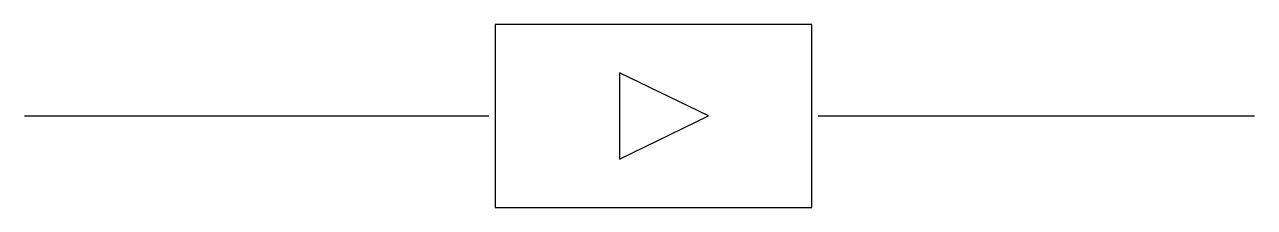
# Model space of a CAD drawing. Extents: x 976262 to 978056, y -1094037 to -1093770.
import ezdxf

# ---------------------------------------------------------------- set-up
doc = ezdxf.new("R2010")
doc.units = 0
doc.header["$LTSCALE"] = 1000
doc.header["$MEASUREMENT"] = 0
doc.layers.get('0').update_dxf_attribs({"linetype": 'CONTINUOUS'})
doc.layers.add('FM', color=3, linetype='CONTINUOUS')
doc.layers.add('pgl', color=4, linetype='CONTINUOUS')

msp = doc.modelspace()

# ---------------------------------------------------------------- linework, layer by layer
for p, q in [((977259.3, -1093903.9), (977129.7, -1093841)), ((977129.7, -1093841), (977129.7, -1093966.8)), ((977129.7, -1093966.8), (977259.3, -1093903.9))]:
    msp.add_line(p, q)
at = {"layer": 'FM'}
msp.add_lwpolyline([(977410.3, -1093770.5), (976948.1, -1093770.5), (976948.1, -1094037.3), (977410.3, -1094037.3), (977410.3, -1093770.5)], dxfattribs=at)
at = {"layer": 'pgl'}
for p, q in [((976262, -1093903.9), (976939.1, -1093903.9)), ((977419.4, -1093903.9), (978055.7, -1093903.9))]:
    msp.add_line(p, q, dxfattribs=at)

doc.saveas('drawing.dxf')
